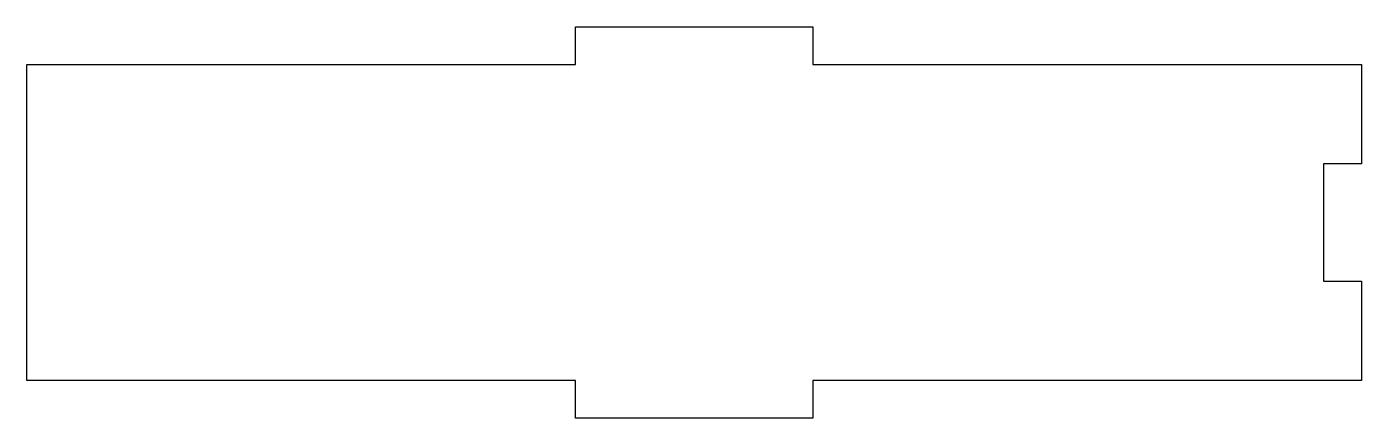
# Model space of a CAD drawing. Header units: millimetres. Extents: x 3072 to 3179, y 1326 to 1358.
import ezdxf

# ---------------------------------------------------------------- set-up
doc = ezdxf.new("R2010")
doc.units = ezdxf.units.MM

msp = doc.modelspace()

# ---------------------------------------------------------------- linework, layer by layer
at = {"color": 254, "true_color": 0xcad1ee, "extrusion": (0, -6.12323e-17, -1)}
for p, q in [((3115.93, 1354.57, -40.79), (3115.93, 1357.62, -40.79)), ((3115.93, 1357.62, -40.79), (3134.98, 1357.62, -40.79)), ((3134.98, 1357.62, -40.79), (3134.98, 1354.57, -40.79)), ((3071.88, 1329.17, -40.79), (3071.88, 1354.57, -40.79)), ((3071.88, 1354.57, -40.79), (3115.93, 1354.57, -40.79)), ((3134.98, 1354.57, -40.79), (3179.03, 1354.57, -40.79)), ((3179.03, 1354.57, -40.79), (3179.03, 1346.6, -40.79)), ((3179.03, 1346.6, -40.79), (3175.98, 1346.6, -40.79)), ((3175.98, 1346.6, -40.79), (3175.98, 1337.15, -40.79)), ((3175.98, 1337.15, -40.79), (3179.03, 1337.15, -40.79)), ((3179.03, 1337.15, -40.79), (3179.03, 1329.17, -40.79)), ((3115.93, 1329.17, -40.79), (3071.88, 1329.17, -40.79)), ((3115.93, 1326.13, -40.79), (3115.93, 1329.17, -40.79)), ((3179.03, 1329.17, -40.79), (3134.98, 1329.17, -40.79)), ((3134.98, 1329.17, -40.79), (3134.98, 1326.13, -40.79)), ((3134.98, 1326.13, -40.79), (3115.93, 1326.13, -40.79))]:
    msp.add_line(p, q, dxfattribs=at)

doc.saveas('drawing.dxf')
